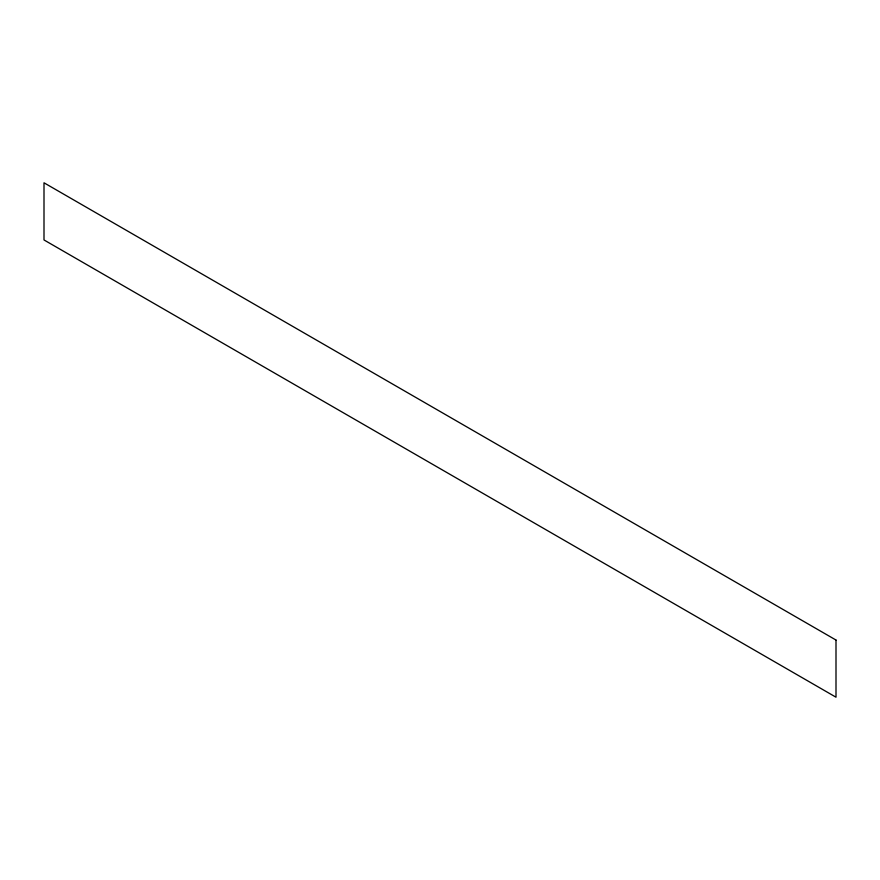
<?xml version="1.0" encoding="UTF-8"?>
<svg xmlns="http://www.w3.org/2000/svg" width="880" height="880" viewBox="0 0 880 880"><rect width="100%" height="100%" fill="white"/><g stroke="black" fill="none" stroke-linecap="round" stroke-linejoin="round"><path stroke-width="1.32" d="M836 640.046L44 182.798L44 239.954L836 697.202L836 640.046"/></g></svg>
